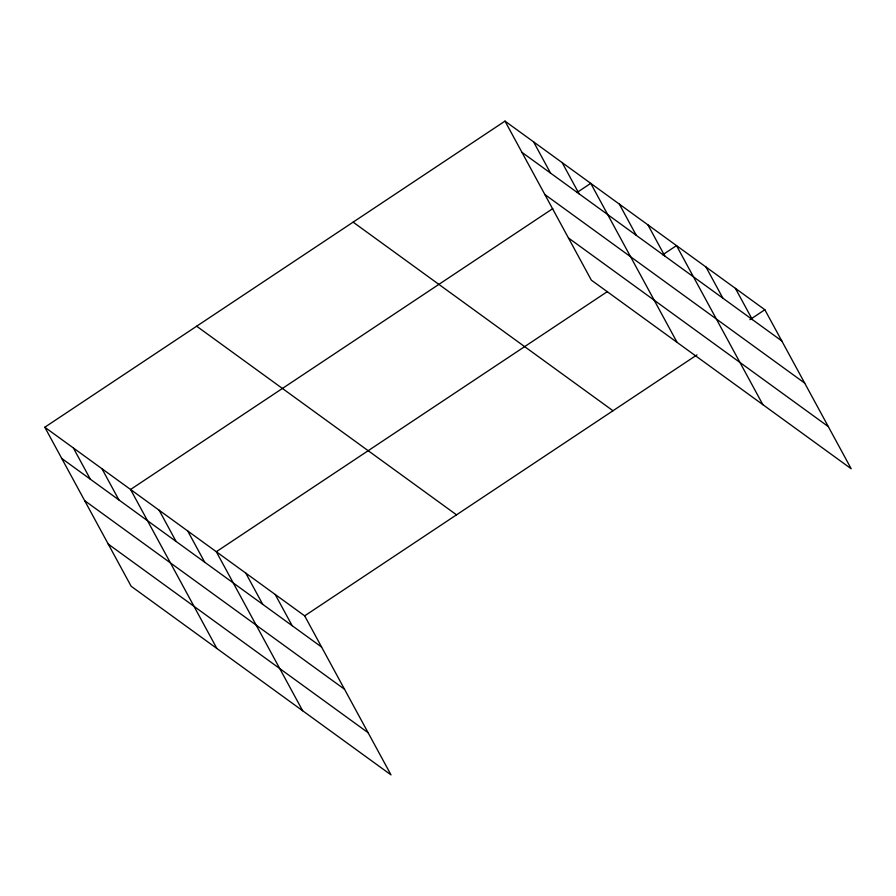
<?xml version="1.0" encoding="UTF-8"?>
<svg xmlns="http://www.w3.org/2000/svg" width="896" height="896" viewBox="0 0 896 896"><rect width="100%" height="100%" fill="white"/><g stroke="black" fill="none" stroke-linecap="round" stroke-linejoin="round"><path stroke-width="1.34" d="M44.8 427.235L304.662 615.854L391.003 774.883L131.152 586.264L44.8 427.235L504.997 121.117L764.848 309.736L851.2 468.765L591.338 280.146L504.997 121.117M552.776 208.611L130.558 489.485L216.899 648.514M576.946 192.539L590.744 183.355L677.096 342.395M607.477 291.525L216.306 551.723L302.658 710.752M662.693 254.789L676.502 245.605L762.843 404.634M304.662 615.854L696.976 354.883M749.896 319.682L764.848 309.736M521.942 152.342L781.805 340.95M544.846 194.51L804.709 383.13M568.445 237.966L828.296 426.586M353.125 222.141L612.987 410.749M196.661 326.211L456.523 514.83M61.757 458.461L321.608 647.069M84.65 500.64L344.512 689.248M108.248 544.096L368.11 732.704M735.403 288.355L752.349 319.581M705.947 266.974L722.904 298.2M647.92 224.851L664.866 256.077M619.326 204.109L636.283 235.334M562.162 162.613L579.118 193.838M533.579 141.859L550.536 173.085M275.206 594.474L292.163 625.699M245.762 573.104L262.707 604.318M187.723 530.97L204.68 562.195M159.141 510.227L176.086 541.453M101.965 468.731L118.922 499.957M73.382 447.989L90.339 479.203"/></g></svg>
